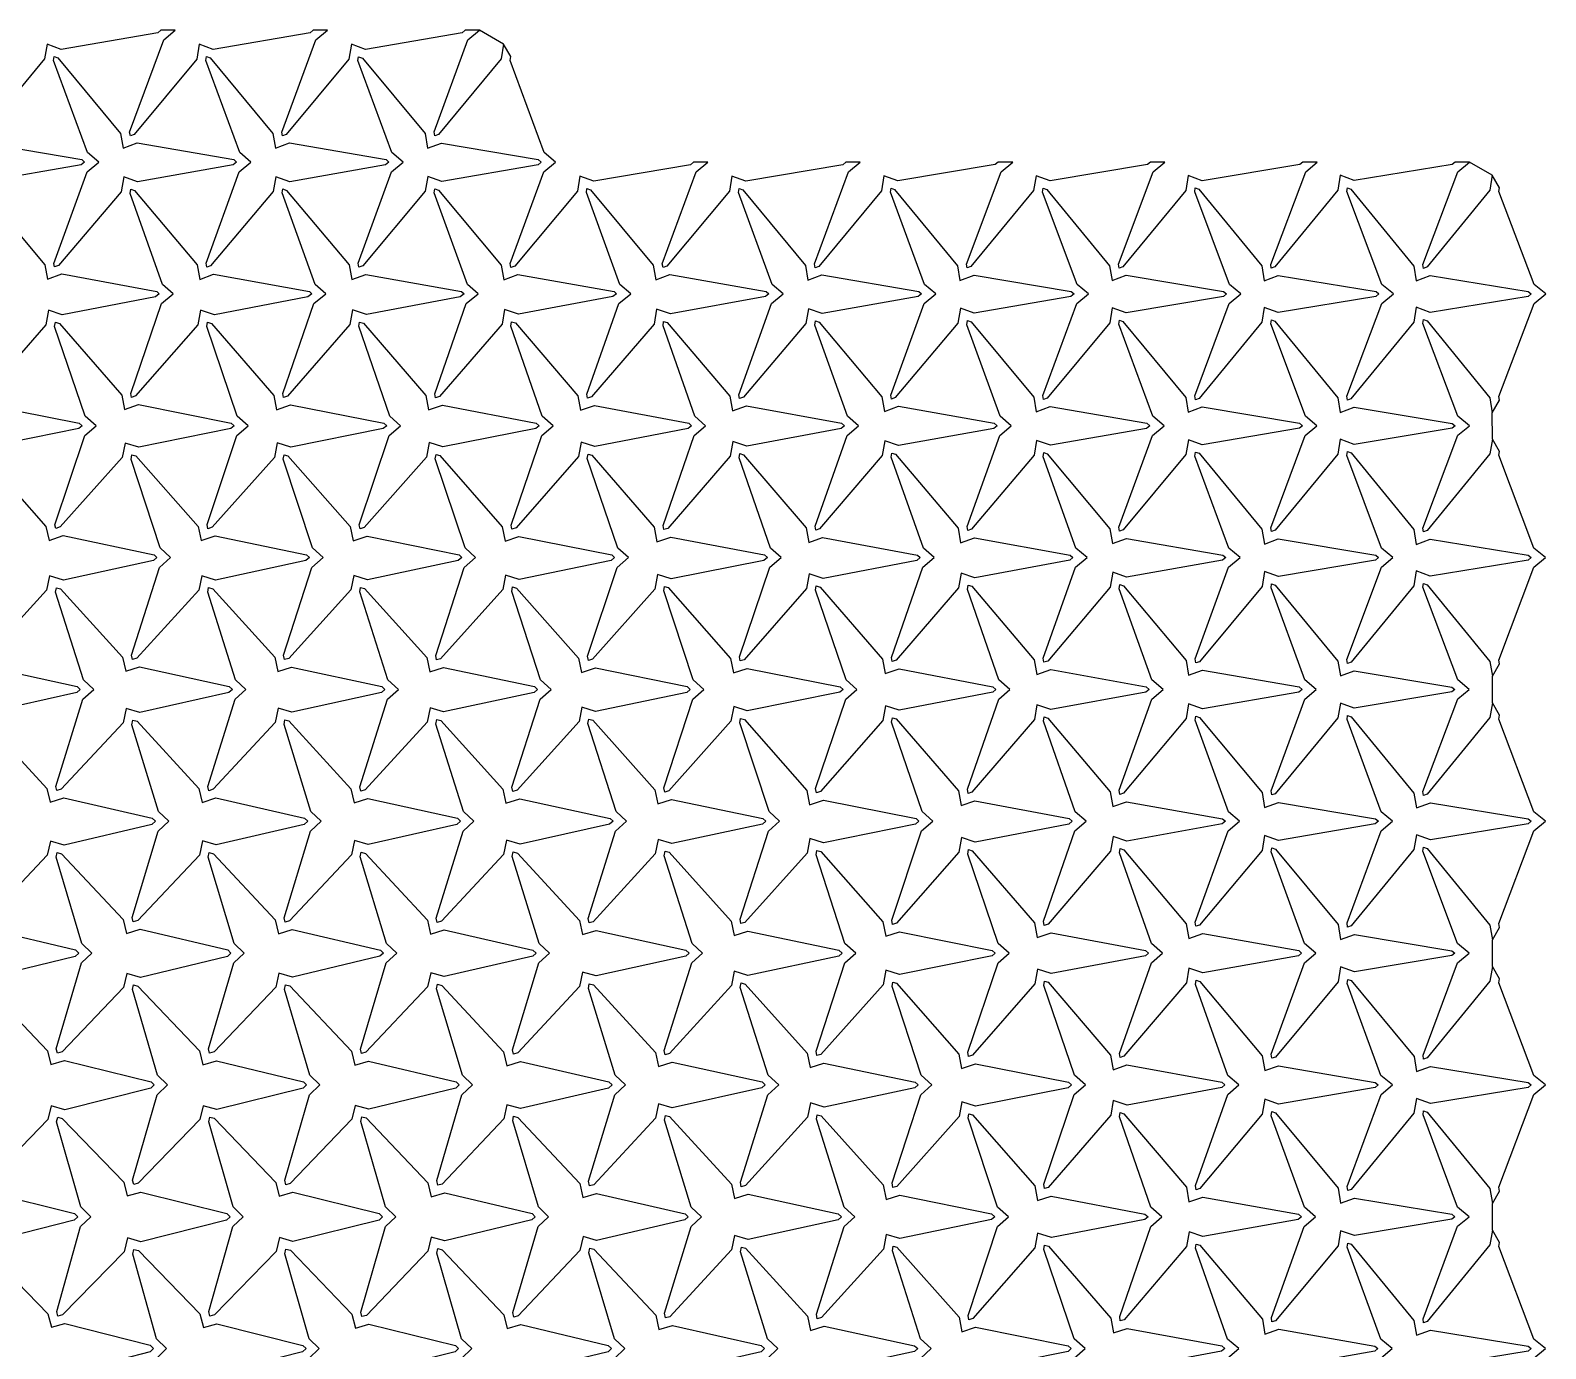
# Model space of a CAD drawing. Extents: x 41 to 151, y 0 to 191.
# Drawn here: x 95.78 to 145.57, y 147.22 to 190.53 of the extents above; entities that cross this region are included whole.
import ezdxf

# ---------------------------------------------------------------- set-up
doc = ezdxf.new("R2010")
doc.units = 0
doc.layers.add('DEFAULT', color=18, linetype='CONTINUOUS')

msp = doc.modelspace()

# ---------------------------------------------------------------- linework, layer by layer
at = {"layer": 'DEFAULT'}
for points in [[(145.178, 146.912), (145.56, 147.225), (145.181, 147.537), (144.034, 150.583), (144.054, 150.708), (143.818, 151.118), (143.819, 151.993), (144.055, 152.402), (144.034, 152.528), (145.179, 155.572), (145.56, 155.885), (145.18, 156.197), (144.034, 159.243), (144.055, 159.368), (143.818, 159.778), (143.818, 160.652), (144.054, 161.061), (144.034, 161.186), (145.181, 164.233), (145.562, 164.545), (145.181, 164.858), (144.033, 167.904), (144.054, 168.03), (143.817, 168.439), (143.816, 169.308), (144.053, 169.718), (144.032, 169.843), (145.184, 172.893), (145.566, 173.205), (145.184, 173.518), (144.032, 176.567), (144.053, 176.692), (143.816, 177.102), (143.815, 177.966), (144.051, 178.377), (144.031, 178.501), (145.186, 181.553), (145.568, 181.866), (145.186, 182.178), (144.031, 185.23), (144.051, 185.354), (143.814, 185.765), (143.068, 186.196), (142.594, 186.196), (142.496, 186.116), (139.276, 185.59), (138.815, 185.763), (138.736, 185.276), (136.671, 182.754), (136.553, 182.71), (136.533, 182.836), (137.682, 185.883), (138.063, 186.196), (137.59, 186.196), (137.491, 186.115), (134.278, 185.586), (133.819, 185.758), (133.739, 185.27), (131.675, 182.76), (131.557, 182.716), (131.536, 182.843), (132.675, 185.883), (133.055, 186.196), (132.583, 186.196), (132.484, 186.115), (129.282, 185.58), (128.823, 185.75), (128.743, 185.263), (126.68, 182.767), (126.559, 182.719), (126.536, 182.843), (127.675, 185.883), (128.055, 186.196), (127.583, 186.196), (127.485, 186.115), (124.282, 185.581), (123.825, 185.747), (123.746, 185.257), (121.685, 182.773), (121.563, 182.728), (121.542, 182.855), (122.663, 185.882), (123.04, 186.196), (122.571, 186.196), (122.471, 186.113), (119.289, 185.57), (118.832, 185.735), (118.751, 185.247), (116.692, 182.783), (116.567, 182.734), (116.543, 182.857), (117.66, 185.882), (118.037, 186.196), (117.568, 186.196), (117.468, 186.113), (114.29, 185.568), (113.833, 185.733), (113.751, 185.247), (111.692, 182.783), (111.569, 182.737), (111.546, 182.865), (112.653, 185.882), (113.033, 186.196), (112.66, 186.509), (111.543, 189.534), (111.565, 189.662), (111.33, 190.068), (110.535, 190.526), (110.066, 190.526), (109.966, 190.443), (106.791, 189.897), (106.331, 190.066), (106.248, 189.583), (104.187, 187.106), (104.065, 187.06), (104.042, 187.185), (105.162, 190.213), (105.54, 190.526), (105.07, 190.526), (104.971, 190.443), (101.789, 189.9), (101.33, 190.068), (101.248, 189.583), (99.188, 187.107), (99.065, 187.06), (99.042, 187.185), (100.162, 190.213), (100.54, 190.526), (100.07, 190.526), (99.971, 190.443), (96.789, 189.9), (96.329, 190.069), (96.247, 189.585), (94.186, 187.105)], [(111.33, 190.068), (111.247, 189.585), (109.186, 187.104), (109.065, 187.061), (109.044, 187.189), (110.158, 190.212), (110.535, 190.526)], [(143.814, 185.765), (143.735, 185.278), (141.67, 182.752), (141.552, 182.707), (141.531, 182.832), (142.686, 185.883), (143.068, 186.196)], [(143.816, 177.102), (143.736, 176.616), (141.671, 174.093), (141.553, 174.05), (141.533, 174.176), (142.682, 177.223), (143.064, 177.535), (142.684, 177.848), (141.532, 180.897), (141.552, 181.023), (141.67, 180.98), (143.735, 178.453), (143.815, 177.966)], [(143.817, 168.439), (143.737, 167.953), (141.673, 165.436), (141.555, 165.392), (141.535, 165.519), (142.678, 168.563), (143.059, 168.875), (142.68, 169.188), (141.534, 172.233), (141.554, 172.36), (141.671, 172.317), (143.736, 169.795), (143.816, 169.308)], [(143.818, 159.778), (143.738, 159.292), (141.674, 156.776), (141.557, 156.735), (141.538, 156.865), (142.672, 159.902), (143.053, 160.215), (142.675, 160.528), (141.536, 163.568), (141.556, 163.697), (141.673, 163.654), (143.738, 161.138), (143.818, 160.652)], [(143.818, 151.118), (143.738, 150.632), (141.673, 148.116), (141.556, 148.074), (141.537, 148.204), (142.673, 151.242), (143.053, 151.555), (142.674, 151.867), (141.537, 154.907), (141.556, 155.035), (141.674, 154.992), (143.738, 152.479), (143.819, 151.993)]]:
    msp.add_lwpolyline(points, dxfattribs=at)
for points in [[(93.829, 186.652), (94.29, 186.823), (97.469, 186.278), (97.561, 186.196), (97.453, 186.112), (94.298, 185.556), (93.845, 185.712), (93.764, 185.222), (91.709, 182.807), (91.58, 182.756), (91.553, 182.879), (92.638, 185.881), (93.023, 186.196), (92.658, 186.509), (91.544, 189.532), (91.565, 189.662), (91.685, 189.619), (93.746, 187.135)], [(98.83, 186.654), (99.291, 186.825), (102.466, 186.279), (102.555, 186.196), (102.444, 186.111), (99.302, 185.549), (98.847, 185.708), (98.764, 185.223), (96.709, 182.806), (96.577, 182.752), (96.549, 182.871), (97.646, 185.882), (98.029, 186.196), (97.66, 186.509), (96.543, 189.534), (96.564, 189.663), (96.685, 189.619), (98.746, 187.135)], [(103.83, 186.653), (104.291, 186.825), (107.467, 186.279), (107.557, 186.196), (107.447, 186.111), (104.301, 185.551), (103.842, 185.717), (103.757, 185.236), (101.699, 182.793), (101.576, 182.749), (101.553, 182.879), (102.638, 185.881), (103.022, 186.196), (102.658, 186.509), (101.544, 189.532), (101.565, 189.662), (101.685, 189.619), (103.746, 187.135)], [(108.831, 186.654), (109.29, 186.823), (112.469, 186.278), (112.564, 186.196), (112.46, 186.112), (109.294, 185.562), (108.838, 185.725), (108.756, 185.238), (106.698, 182.791), (106.574, 182.747), (106.552, 182.877), (107.64, 185.881), (108.024, 186.196), (107.658, 186.509), (106.544, 189.533), (106.566, 189.66), (106.687, 189.615), (108.748, 187.138)], [(96.345, 182.349), (96.809, 182.524), (99.93, 181.952), (100.012, 181.866), (99.89, 181.775), (96.829, 181.176), (96.374, 181.331), (96.283, 180.857), (94.234, 178.512), (94.103, 178.465), (94.075, 178.599), (95.087, 181.549), (95.472, 181.866), (95.123, 182.181), (94.059, 185.168), (94.078, 185.309), (94.195, 185.274), (96.254, 182.819)], [(101.343, 182.345), (101.801, 182.511), (104.946, 181.95), (105.024, 181.866), (104.898, 181.776), (101.825, 181.182), (101.374, 181.332), (101.285, 180.853), (99.237, 178.515), (99.104, 178.467), (99.075, 178.599), (100.087, 181.549), (100.472, 181.866), (100.124, 182.181), (99.059, 185.169), (99.08, 185.306), (99.2, 185.267), (101.258, 182.826)], [(106.341, 182.343), (106.8, 182.509), (109.948, 181.95), (110.028, 181.866), (109.905, 181.777), (106.822, 181.188), (106.369, 181.341), (106.28, 180.862), (104.231, 178.507), (104.099, 178.46), (104.072, 178.592), (105.094, 181.549), (105.486, 181.866), (105.14, 182.18), (104.052, 185.184), (104.075, 185.314), (104.199, 185.269), (106.256, 182.824)], [(111.335, 182.332), (111.795, 182.501), (114.959, 181.949), (115.04, 181.866), (114.919, 181.778), (111.815, 181.199), (111.362, 181.352), (111.276, 180.869), (109.225, 178.499), (109.096, 178.453), (109.069, 178.585), (110.101, 181.55), (110.491, 181.866), (110.142, 182.18), (109.051, 185.186), (109.071, 185.32), (109.191, 185.28), (111.251, 182.813)], [(116.333, 182.328), (116.795, 182.501), (119.958, 181.949), (120.047, 181.866), (119.935, 181.78), (116.807, 181.212), (116.355, 181.365), (116.272, 180.878), (114.219, 178.491), (114.09, 178.443), (114.063, 178.572), (115.114, 181.55), (115.504, 181.866), (115.151, 182.179), (114.047, 185.195), (114.067, 185.327), (114.186, 185.287), (116.247, 182.807)], [(121.329, 182.321), (121.789, 182.491), (124.971, 181.948), (125.061, 181.866), (124.952, 181.781), (121.798, 181.225), (121.345, 181.382), (121.263, 180.893), (119.208, 178.475), (119.081, 178.429), (119.057, 178.558), (120.129, 181.551), (120.513, 181.866), (120.151, 182.179), (119.047, 185.195), (119.066, 185.329), (119.184, 185.289), (121.246, 182.804)], [(126.323, 182.311), (126.785, 182.485), (129.978, 181.947), (130.072, 181.866), (129.968, 181.783), (126.79, 181.238), (126.336, 181.398), (126.256, 180.908), (124.198, 178.461), (124.073, 178.415), (124.05, 178.542), (125.145, 181.552), (125.529, 181.866), (125.162, 182.179), (124.042, 185.206), (124.06, 185.339), (124.177, 185.3), (126.24, 182.793)], [(131.321, 182.307), (131.781, 182.479), (134.987, 181.946), (135.082, 181.866), (134.981, 181.784), (131.784, 181.248), (131.327, 181.413), (131.248, 180.923), (129.187, 178.446), (129.065, 178.401), (129.043, 178.527), (130.16, 181.552), (130.542, 181.866), (130.169, 182.179), (129.039, 185.213), (129.059, 185.342), (129.177, 185.3), (131.24, 182.794)], [(136.317, 182.3), (136.777, 182.473), (139.994, 181.946), (140.091, 181.866), (139.991, 181.785), (136.778, 181.256), (136.32, 181.425), (136.242, 180.935), (134.179, 178.435), (134.059, 178.39), (134.038, 178.516), (135.172, 181.553), (135.554, 181.866), (135.177, 182.178), (134.035, 185.221), (134.055, 185.348), (134.173, 185.306), (136.237, 182.787)], [(141.315, 182.297), (141.776, 182.471), (144.997, 181.946), (145.094, 181.866), (144.996, 181.786), (141.776, 181.26), (141.315, 181.433), (141.236, 180.945), (139.171, 178.424), (139.053, 178.38), (139.033, 178.506), (140.181, 181.553), (140.564, 181.866), (140.184, 182.178), (139.032, 185.227), (139.052, 185.353), (139.17, 185.309), (141.235, 182.784)], [(93.875, 178.07), (94.331, 178.228), (97.386, 177.626), (97.483, 177.535), (97.37, 177.443), (94.339, 176.831), (93.892, 176.971), (93.801, 176.491), (91.76, 174.216), (91.618, 174.162), (91.584, 174.289), (92.566, 177.218), (92.933, 177.535), (92.578, 177.853), (91.579, 180.793), (91.604, 180.933), (91.732, 180.892), (93.781, 178.542)], [(98.876, 178.072), (99.334, 178.231), (102.381, 177.627), (102.479, 177.535), (102.368, 177.443), (99.34, 176.829), (98.892, 176.97), (98.801, 176.492), (96.759, 174.216), (96.617, 174.161), (96.583, 174.287), (97.569, 177.218), (97.937, 177.535), (97.584, 177.852), (96.577, 180.799), (96.603, 180.936), (96.732, 180.893), (98.781, 178.541)], [(103.871, 178.064), (104.328, 178.223), (107.392, 177.626), (107.488, 177.535), (107.375, 177.444), (104.337, 176.835), (103.887, 176.978), (103.796, 176.5), (101.753, 174.207), (101.615, 174.157), (101.584, 174.289), (102.567, 177.218), (102.934, 177.535), (102.579, 177.852), (101.579, 180.794), (101.602, 180.937), (101.727, 180.899), (103.778, 178.535)], [(108.866, 178.056), (109.324, 178.216), (112.401, 177.625), (112.499, 177.535), (112.389, 177.445), (109.33, 176.846), (108.88, 176.991), (108.791, 176.51), (106.746, 174.198), (106.611, 174.149), (106.581, 174.282), (107.573, 177.218), (107.943, 177.535), (107.589, 177.852), (106.574, 180.804), (106.598, 180.944), (106.723, 180.905), (108.774, 178.529)], [(113.859, 178.044), (114.318, 178.208), (117.412, 177.624), (117.507, 177.535), (117.396, 177.446), (114.326, 176.851), (113.874, 177.002), (113.784, 176.523), (111.736, 174.184), (111.604, 174.137), (111.576, 174.27), (112.586, 177.219), (112.956, 177.535), (112.597, 177.852), (111.571, 180.812), (111.592, 180.954), (111.715, 180.916), (113.768, 178.517)], [(118.85, 178.027), (119.309, 178.193), (122.431, 177.622), (122.526, 177.535), (122.418, 177.448), (119.315, 176.868), (118.861, 177.023), (118.774, 176.542), (116.723, 174.166), (116.597, 174.125), (116.573, 174.263), (117.593, 177.219), (117.966, 177.535), (117.607, 177.851), (116.566, 180.822), (116.586, 180.965), (116.706, 180.929), (118.762, 178.504)], [(123.84, 178.011), (124.3, 178.179), (127.448, 177.62), (127.545, 177.535), (127.439, 177.45), (124.305, 176.885), (123.85, 177.043), (123.766, 176.559), (121.711, 174.149), (121.587, 174.108), (121.564, 174.243), (122.613, 177.22), (122.989, 177.535), (122.625, 177.85), (121.558, 180.839), (121.578, 180.979), (121.696, 180.943), (123.754, 178.49)], [(128.831, 177.994), (129.291, 178.165), (132.466, 177.618), (132.561, 177.535), (132.456, 177.452), (129.296, 176.898), (128.841, 177.058), (128.759, 176.571), (126.703, 174.138), (126.578, 174.093), (126.555, 174.224), (127.633, 177.221), (128.01, 177.535), (127.641, 177.85), (126.551, 180.856), (126.57, 180.993), (126.686, 180.956), (128.747, 178.477)], [(133.823, 177.981), (134.284, 178.154), (137.48, 177.617), (137.577, 177.535), (137.476, 177.454), (134.286, 176.914), (133.829, 177.08), (133.749, 176.592), (131.688, 174.117), (131.568, 174.076), (131.548, 174.208), (132.649, 177.222), (133.029, 177.535), (132.658, 177.849), (131.544, 180.872), (131.562, 181.006), (131.679, 180.967), (133.742, 178.466)], [(138.817, 177.97), (139.277, 178.143), (142.494, 177.616), (142.591, 177.535), (142.491, 177.455), (139.278, 176.926), (138.82, 177.096), (138.741, 176.606), (136.678, 174.103), (136.56, 174.061), (136.54, 174.19), (137.667, 177.222), (138.048, 177.535), (137.671, 177.848), (136.538, 180.885), (136.556, 181.016), (136.673, 180.975), (138.737, 178.458)], [(96.392, 173.77), (96.852, 173.931), (99.844, 173.301), (99.939, 173.205), (99.82, 173.108), (96.864, 172.462), (96.413, 172.604), (96.312, 172.14), (94.275, 169.907), (94.135, 169.862), (94.104, 170.003), (95.022, 172.886), (95.386, 173.205), (95.044, 173.524), (94.095, 176.429), (94.118, 176.58), (94.244, 176.546), (96.289, 174.228)], [(101.389, 173.766), (101.847, 173.922), (104.855, 173.299), (104.947, 173.205), (104.826, 173.108), (101.861, 172.466), (101.412, 172.606), (101.313, 172.139), (99.276, 169.908), (99.136, 169.863), (99.104, 170.002), (100.022, 172.886), (100.386, 173.205), (100.044, 173.524), (99.094, 176.43), (99.118, 176.579), (99.245, 176.545), (101.29, 174.229)], [(106.384, 173.757), (106.841, 173.913), (109.866, 173.298), (109.957, 173.205), (109.837, 173.109), (106.856, 172.474), (106.405, 172.617), (106.307, 172.149), (104.268, 169.898), (104.131, 169.855), (104.101, 169.997), (105.028, 172.886), (105.395, 173.205), (105.054, 173.523), (104.09, 176.439), (104.114, 176.586), (104.241, 176.55), (106.287, 174.223)], [(111.376, 173.742), (111.833, 173.9), (114.883, 173.297), (114.976, 173.205), (114.86, 173.112), (111.844, 172.493), (111.395, 172.635), (111.301, 172.16), (109.26, 169.887), (109.126, 169.845), (109.097, 169.988), (110.038, 172.887), (110.408, 173.205), (110.065, 173.523), (109.085, 176.45), (109.108, 176.597), (109.232, 176.562), (111.281, 174.212)], [(116.368, 173.728), (116.822, 173.883), (119.905, 173.294), (119.995, 173.205), (119.877, 173.114), (116.836, 172.506), (116.386, 172.65), (116.295, 172.173), (114.251, 169.875), (114.117, 169.829), (114.088, 169.966), (115.059, 172.887), (115.43, 173.205), (115.08, 173.522), (114.078, 176.465), (114.102, 176.607), (114.228, 176.567), (116.278, 174.206)], [(121.356, 173.708), (121.811, 173.867), (124.926, 173.292), (125.016, 173.205), (124.901, 173.116), (121.824, 172.525), (121.372, 172.675), (121.284, 172.194), (119.236, 169.853), (119.106, 169.812), (119.081, 169.951), (120.075, 172.888), (120.451, 173.205), (120.101, 173.521), (119.069, 176.486), (119.091, 176.625), (119.215, 176.586), (121.269, 174.188)], [(126.346, 173.691), (126.804, 173.855), (129.94, 173.291), (130.036, 173.205), (129.929, 173.119), (126.81, 172.547), (126.359, 172.698), (126.275, 172.211), (124.223, 169.836), (124.096, 169.793), (124.071, 169.928), (125.098, 172.889), (125.476, 173.205), (125.12, 173.52), (124.061, 176.505), (124.082, 176.642), (124.203, 176.603), (126.26, 174.171)], [(131.334, 173.671), (131.792, 173.836), (134.965, 173.288), (135.059, 173.205), (134.953, 173.121), (131.797, 172.566), (131.343, 172.725), (131.261, 172.238), (129.205, 169.81), (129.081, 169.768), (129.059, 169.903), (130.124, 172.89), (130.5, 173.205), (130.134, 173.52), (129.055, 176.518), (129.074, 176.655), (129.193, 176.616), (131.252, 174.157)], [(136.324, 173.653), (136.783, 173.822), (139.983, 173.287), (140.08, 173.205), (139.98, 173.124), (136.784, 172.587), (136.328, 172.751), (136.249, 172.26), (134.189, 169.788), (134.069, 169.747), (134.049, 169.881), (135.146, 172.891), (135.527, 173.205), (135.157, 173.519), (134.044, 176.541), (134.064, 176.673), (134.182, 176.633), (136.244, 174.14)], [(141.317, 173.64), (141.777, 173.813), (144.994, 173.286), (145.092, 173.205), (144.994, 173.125), (141.777, 172.598), (141.317, 172.77), (141.238, 172.282), (139.174, 169.767), (139.057, 169.726), (139.038, 169.857), (140.171, 172.892), (140.551, 173.205), (140.174, 173.518), (139.037, 176.557), (139.056, 176.687), (139.173, 176.645), (141.237, 174.127)], [(123.866, 169.396), (124.322, 169.553), (127.405, 168.964), (127.505, 168.875), (127.398, 168.786), (124.325, 168.193), (123.874, 168.342), (123.785, 167.861), (121.738, 165.526), (121.607, 165.483), (121.581, 165.621), (122.574, 168.558), (122.939, 168.875), (122.581, 169.192), (121.578, 172.136), (121.601, 172.279), (121.725, 172.241), (123.776, 169.872)], [(128.85, 169.367), (129.306, 169.528), (132.437, 168.961), (132.536, 168.875), (132.434, 168.789), (129.307, 168.22), (128.854, 168.376), (128.77, 167.891), (126.717, 165.497), (126.594, 165.459), (126.572, 165.601), (127.595, 168.559), (127.963, 168.875), (127.601, 169.191), (126.569, 172.155), (126.589, 172.299), (126.709, 172.264), (128.764, 169.849)], [(133.835, 169.342), (134.292, 169.507), (137.464, 168.958), (137.562, 168.875), (137.461, 168.792), (134.294, 168.242), (133.837, 168.405), (133.755, 167.918), (131.697, 165.47), (131.577, 165.431), (131.557, 165.569), (132.628, 168.56), (133, 168.875), (132.631, 169.19), (131.556, 172.185), (131.576, 172.322), (131.695, 172.284), (133.754, 169.829)], [(138.821, 169.318), (139.279, 169.486), (142.489, 168.956), (142.587, 168.875), (142.488, 168.794), (139.28, 168.263), (138.823, 168.43), (138.744, 167.939), (136.682, 165.449), (136.565, 165.41), (136.546, 165.543), (137.653, 168.562), (138.031, 168.875), (137.656, 169.189), (136.545, 172.209), (136.563, 172.344), (136.679, 172.305), (138.742, 169.807)], [(93.913, 169.476), (94.365, 169.621), (97.318, 168.973), (97.419, 168.875), (97.304, 168.776), (94.372, 168.118), (93.926, 168.25), (93.826, 167.783), (91.794, 165.604), (91.646, 165.551), (91.609, 165.684), (92.51, 168.555), (92.862, 168.875), (92.516, 169.195), (91.607, 172.072), (91.636, 172.217), (91.773, 172.175), (93.811, 169.939)], [(98.913, 169.477), (99.366, 169.622), (102.316, 168.973), (102.417, 168.875), (102.303, 168.776), (99.373, 168.118), (98.926, 168.251), (98.825, 167.784), (96.793, 165.603), (96.647, 165.552), (96.611, 165.688), (97.507, 168.555), (97.863, 168.875), (97.52, 169.195), (96.605, 172.076), (96.635, 172.219), (96.773, 172.176), (98.811, 169.938)], [(103.908, 169.468), (104.36, 169.613), (107.329, 168.972), (107.428, 168.875), (107.313, 168.777), (104.368, 168.126), (103.922, 168.259), (103.823, 167.789), (101.79, 165.598), (101.646, 165.549), (101.611, 165.688), (102.506, 168.555), (102.861, 168.875), (102.518, 169.195), (101.606, 172.074), (101.634, 172.22), (101.77, 172.18), (103.808, 169.934)], [(108.901, 169.456), (109.353, 169.602), (112.343, 168.971), (112.443, 168.875), (112.33, 168.778), (109.359, 168.139), (108.912, 168.276), (108.815, 167.805), (106.778, 165.582), (106.639, 165.537), (106.607, 165.679), (107.516, 168.555), (107.874, 168.875), (107.53, 169.194), (106.6, 172.086), (106.629, 172.23), (106.763, 172.189), (108.804, 169.925)], [(113.891, 169.438), (114.346, 169.59), (117.357, 168.969), (117.46, 168.875), (117.35, 168.781), (114.349, 168.155), (113.902, 168.293), (113.808, 167.818), (111.769, 165.569), (111.631, 165.524), (111.6, 165.664), (112.531, 168.556), (112.891, 168.875), (112.543, 169.194), (111.595, 172.098), (111.62, 172.245), (111.75, 172.208), (113.794, 169.906)], [(118.879, 169.417), (119.332, 169.569), (122.384, 168.966), (122.484, 168.875), (122.376, 168.783), (119.336, 168.175), (118.888, 168.317), (118.798, 167.837), (116.755, 165.55), (116.621, 165.506), (116.592, 165.645), (117.55, 168.557), (117.91, 168.875), (117.557, 169.193), (116.589, 172.112), (116.613, 172.258), (116.74, 172.222), (118.787, 169.892)], [(96.426, 165.169), (96.881, 165.316), (99.786, 164.647), (99.887, 164.545), (99.77, 164.442), (96.89, 163.761), (96.441, 163.895), (96.334, 163.437), (94.305, 161.289), (94.16, 161.245), (94.125, 161.39), (94.974, 164.223), (95.325, 164.545), (94.989, 164.866), (94.118, 167.715), (94.147, 167.868), (94.283, 167.832), (96.318, 165.622)], [(101.425, 165.167), (101.878, 165.311), (104.792, 164.646), (104.895, 164.545), (104.78, 164.443), (101.885, 163.769), (101.438, 163.9), (101.334, 163.437), (99.305, 161.288), (99.16, 161.244), (99.124, 161.389), (99.975, 164.223), (100.326, 164.545), (99.99, 164.866), (99.118, 167.716), (99.147, 167.868), (99.283, 167.831), (101.318, 165.623)], [(106.416, 165.153), (106.869, 165.296), (109.812, 164.644), (109.91, 164.545), (109.791, 164.444), (106.879, 163.779), (106.431, 163.912), (106.328, 163.448), (104.297, 161.278), (104.154, 161.234), (104.12, 161.38), (104.985, 164.224), (105.335, 164.545), (104.996, 164.866), (104.115, 167.722), (104.143, 167.875), (104.277, 167.84), (106.314, 165.614)], [(111.407, 165.137), (111.86, 165.283), (114.828, 164.642), (114.924, 164.545), (114.806, 164.446), (111.871, 163.79), (111.423, 163.925), (111.322, 163.459), (109.289, 161.267), (109.148, 161.224), (109.116, 161.369), (109.995, 164.224), (110.352, 164.545), (110.014, 164.865), (109.107, 167.74), (109.135, 167.89), (109.268, 167.853), (111.307, 165.601)], [(116.395, 165.116), (116.849, 165.265), (119.85, 164.64), (119.949, 164.545), (119.835, 164.449), (116.857, 163.813), (116.408, 163.952), (116.312, 163.48), (114.274, 161.246), (114.139, 161.207), (114.109, 161.355), (115.009, 164.225), (115.369, 164.545), (115.029, 164.864), (114.101, 167.755), (114.126, 167.905), (114.255, 167.87), (116.298, 165.584)], [(121.38, 165.089), (121.834, 165.242), (124.88, 164.637), (124.976, 164.545), (124.863, 164.452), (121.843, 163.834), (121.394, 163.977), (121.301, 163.501), (119.259, 161.226), (119.126, 161.185), (119.098, 161.329), (120.036, 164.226), (120.398, 164.545), (120.05, 164.863), (119.092, 167.775), (119.114, 167.925), (119.24, 167.891), (121.287, 165.562)], [(126.364, 165.061), (126.816, 165.214), (129.916, 164.633), (130.011, 164.545), (129.9, 164.456), (126.824, 163.864), (126.374, 164.01), (126.287, 163.528), (124.24, 161.199), (124.111, 161.16), (124.086, 161.303), (125.062, 164.227), (125.43, 164.545), (125.078, 164.862), (124.079, 167.803), (124.102, 167.946), (124.227, 167.909), (126.277, 165.544)], [(131.345, 165.029), (131.8, 165.188), (134.949, 164.63), (135.044, 164.545), (134.938, 164.459), (131.805, 163.893), (131.353, 164.048), (131.269, 163.562), (129.216, 161.166), (129.093, 161.128), (129.071, 161.269), (130.097, 164.229), (130.47, 164.545), (130.111, 164.861), (129.065, 167.836), (129.085, 167.975), (129.206, 167.938), (131.262, 165.515)], [(136.33, 165.003), (136.787, 165.168), (139.975, 164.627), (140.07, 164.545), (139.968, 164.462), (136.79, 163.917), (136.334, 164.08), (136.254, 163.591), (134.195, 161.136), (134.076, 161.098), (134.056, 161.235), (135.131, 164.23), (135.509, 164.545), (135.142, 164.859), (134.051, 167.866), (134.071, 168), (134.19, 167.96), (136.25, 165.492)], [(141.318, 164.983), (141.779, 165.155), (144.991, 164.626), (145.089, 164.545), (144.99, 164.465), (141.779, 163.935), (141.319, 164.106), (141.24, 163.618), (139.176, 161.111), (139.061, 161.073), (139.043, 161.207), (140.159, 164.232), (140.54, 164.545), (140.166, 164.858), (139.04, 167.889), (139.059, 168.021), (139.175, 167.982), (141.239, 165.47)], [(93.942, 160.866), (94.391, 161.001), (97.266, 160.319), (97.368, 160.215), (97.25, 160.11), (94.399, 159.416), (93.953, 159.544), (93.844, 159.088), (91.819, 156.978), (91.67, 156.932), (91.632, 157.077), (92.457, 159.893), (92.802, 160.215), (92.469, 160.537), (91.627, 163.365), (91.661, 163.514), (91.804, 163.473), (93.833, 161.321)], [(98.941, 160.865), (99.391, 161.001), (102.266, 160.319), (102.37, 160.215), (102.254, 160.11), (99.397, 159.419), (98.952, 159.546), (98.843, 159.089), (96.819, 156.976), (96.67, 156.931), (96.632, 157.077), (97.458, 159.893), (97.804, 160.215), (97.472, 160.537), (96.626, 163.367), (96.66, 163.516), (96.803, 163.474), (98.832, 161.32)], [(103.935, 160.854), (104.384, 160.991), (107.28, 160.317), (107.382, 160.215), (107.266, 160.111), (104.391, 159.428), (103.946, 159.556), (103.84, 159.095), (101.814, 156.97), (101.667, 156.926), (101.631, 157.074), (102.461, 159.893), (102.806, 160.215), (102.472, 160.537), (101.626, 163.368), (101.657, 163.52), (101.797, 163.482), (103.828, 161.312)], [(108.928, 160.842), (109.378, 160.98), (112.293, 160.316), (112.398, 160.215), (112.286, 160.113), (109.381, 159.444), (108.936, 159.573), (108.833, 159.108), (106.804, 156.957), (106.66, 156.915), (106.626, 157.062), (107.472, 159.893), (107.82, 160.215), (107.485, 160.536), (106.62, 163.38), (106.651, 163.531), (106.79, 163.492), (108.823, 161.302)], [(113.916, 160.822), (114.365, 160.96), (117.318, 160.313), (117.423, 160.215), (117.312, 160.116), (114.368, 159.465), (113.924, 159.594), (113.826, 159.123), (111.794, 156.943), (111.651, 156.899), (111.618, 157.044), (112.49, 159.894), (112.839, 160.215), (112.497, 160.536), (111.615, 163.393), (111.645, 163.542), (111.781, 163.504), (113.817, 161.29)], [(118.901, 160.796), (119.352, 160.94), (122.344, 160.31), (122.448, 160.215), (122.339, 160.119), (119.355, 159.486), (118.907, 159.623), (118.811, 159.15), (116.774, 156.916), (116.637, 156.874), (116.607, 157.02), (117.515, 159.895), (117.867, 160.215), (117.521, 160.535), (116.605, 163.416), (116.632, 163.565), (116.764, 163.528), (118.804, 161.266)], [(123.885, 160.768), (124.336, 160.915), (127.376, 160.307), (127.481, 160.215), (127.377, 160.123), (124.336, 159.516), (123.887, 159.658), (123.797, 159.178), (121.754, 156.889), (121.623, 156.85), (121.596, 156.995), (122.54, 159.896), (122.897, 160.215), (122.544, 160.533), (121.594, 163.439), (121.619, 163.587), (121.748, 163.55), (123.793, 161.243)], [(128.863, 160.73), (129.316, 160.883), (132.417, 160.303), (132.52, 160.215), (132.418, 160.127), (129.315, 159.547), (128.866, 159.694), (128.782, 159.207), (126.733, 156.86), (126.605, 156.819), (126.58, 156.96), (127.575, 159.898), (127.936, 160.215), (127.574, 160.532), (126.581, 163.469), (126.603, 163.615), (126.726, 163.58), (128.777, 161.212)], [(133.843, 160.695), (134.298, 160.855), (137.453, 160.299), (137.55, 160.215), (137.445, 160.13), (134.302, 159.569), (133.848, 159.726), (133.765, 159.24), (131.71, 156.827), (131.586, 156.787), (131.564, 156.923), (132.613, 159.899), (132.981, 160.215), (132.612, 160.53), (131.564, 163.506), (131.584, 163.647), (131.704, 163.611), (133.76, 161.181)], [(138.826, 160.665), (139.282, 160.83), (142.485, 160.296), (142.581, 160.215), (142.481, 160.133), (139.284, 159.597), (138.828, 159.76), (138.75, 159.269), (136.69, 156.799), (136.572, 156.761), (136.553, 156.898), (137.638, 159.901), (138.016, 160.215), (137.646, 160.529), (136.549, 163.539), (136.568, 163.674), (136.686, 163.635), (138.747, 161.157)], [(141.321, 156.326), (141.779, 156.496), (144.99, 155.965), (145.087, 155.885), (144.989, 155.804), (141.78, 155.273), (141.32, 155.444), (141.241, 154.956), (139.177, 152.451), (139.062, 152.414), (139.044, 152.549), (140.158, 155.571), (140.532, 155.885), (140.154, 156.198), (139.046, 159.217), (139.063, 159.353), (139.179, 159.316), (141.242, 156.816)], [(96.453, 156.555), (96.902, 156.688), (99.744, 155.991), (99.849, 155.885), (99.733, 155.778), (96.908, 155.073), (96.461, 155.199), (96.349, 154.747), (94.327, 152.658), (94.178, 152.614), (94.14, 152.764), (94.94, 155.562), (95.281, 155.885), (94.95, 156.208), (94.135, 159.016), (94.17, 159.168), (94.315, 159.129), (96.341, 157.006)], [(101.45, 156.55), (101.898, 156.682), (104.752, 155.99), (104.857, 155.885), (104.742, 155.779), (101.903, 155.08), (101.458, 155.205), (101.348, 154.749), (99.325, 152.656), (99.177, 152.613), (99.139, 152.762), (99.942, 155.562), (100.282, 155.885), (99.952, 156.208), (99.135, 159.017), (99.169, 159.17), (99.313, 159.131), (101.339, 157.003)], [(106.442, 156.536), (106.89, 156.67), (109.768, 155.988), (109.871, 155.885), (109.754, 155.78), (106.897, 155.089), (106.452, 155.216), (106.344, 154.757), (104.319, 152.648), (104.172, 152.605), (104.135, 152.754), (104.95, 155.562), (105.291, 155.885), (104.959, 156.207), (104.132, 159.024), (104.164, 159.178), (104.305, 159.141), (106.334, 156.993)], [(111.431, 156.518), (111.882, 156.656), (114.785, 155.986), (114.891, 155.885), (114.778, 155.782), (111.885, 155.108), (111.44, 155.237), (111.335, 154.775), (109.307, 152.631), (109.164, 152.591), (109.131, 152.743), (109.961, 155.563), (110.307, 155.885), (109.973, 156.207), (109.125, 159.039), (109.156, 159.193), (109.294, 159.157), (111.326, 156.977)], [(116.415, 156.489), (116.865, 156.63), (119.819, 155.983), (119.922, 155.885), (119.81, 155.786), (116.869, 155.133), (116.423, 155.266), (116.323, 154.797), (114.291, 152.609), (114.152, 152.57), (114.121, 152.721), (114.983, 155.564), (115.33, 155.885), (114.99, 156.206), (114.118, 159.055), (114.145, 159.212), (114.278, 159.179), (116.314, 156.955)], [(121.398, 156.46), (121.848, 156.604), (124.852, 155.979), (124.951, 155.885), (124.837, 155.789), (121.856, 155.154), (121.407, 155.293), (121.311, 154.822), (119.273, 152.584), (119.137, 152.544), (119.108, 152.691), (120.013, 155.565), (120.367, 155.885), (120.021, 156.204), (119.104, 159.086), (119.131, 159.236), (119.262, 159.201), (121.303, 156.933)], [(126.378, 156.425), (126.83, 156.576), (129.888, 155.976), (129.989, 155.885), (129.882, 155.794), (126.833, 155.189), (126.385, 155.333), (126.295, 154.852), (124.251, 152.554), (124.122, 152.518), (124.097, 152.667), (125.038, 155.566), (125.4, 155.885), (125.052, 156.203), (124.091, 159.117), (124.114, 159.266), (124.239, 159.232), (126.286, 156.901)], [(131.355, 156.387), (131.811, 156.545), (134.927, 155.972), (135.028, 155.885), (134.925, 155.798), (131.812, 155.223), (131.36, 155.375), (131.276, 154.889), (129.225, 152.518), (129.101, 152.481), (129.079, 152.626), (130.079, 155.568), (130.445, 155.885), (130.085, 156.202), (129.076, 159.149), (129.096, 159.297), (129.216, 159.265), (131.269, 156.868)], [(136.338, 156.357), (136.793, 156.518), (139.962, 155.968), (140.064, 155.885), (139.966, 155.802), (136.791, 155.255), (136.337, 155.415), (136.257, 154.925), (134.199, 152.482), (134.08, 152.446), (134.061, 152.586), (135.12, 155.57), (135.491, 155.885), (135.122, 156.2), (134.06, 159.186), (134.08, 159.324), (134.2, 159.287), (136.257, 156.845)], [(113.932, 152.189), (114.379, 152.322), (117.291, 151.656), (117.395, 151.555), (117.282, 151.453), (114.383, 150.781), (113.938, 150.91), (113.835, 150.445), (111.806, 148.3), (111.663, 148.259), (111.629, 148.41), (112.464, 151.233), (112.807, 151.555), (112.47, 151.877), (111.627, 154.705), (111.659, 154.858), (111.798, 154.821), (113.829, 152.653)], [(118.915, 152.159), (119.364, 152.298), (122.32, 151.652), (122.426, 151.555), (122.316, 151.457), (119.366, 150.807), (118.92, 150.941), (118.821, 150.471), (116.788, 148.274), (116.65, 148.236), (116.619, 148.387), (117.487, 151.234), (117.836, 151.555), (117.495, 151.875), (116.616, 154.73), (116.644, 154.883), (116.779, 154.847), (118.815, 152.626)], [(123.897, 152.128), (124.345, 152.269), (127.358, 151.648), (127.464, 151.555), (127.359, 151.461), (124.345, 150.841), (123.899, 150.977), (123.808, 150.497), (121.769, 148.248), (121.634, 148.209), (121.606, 148.356), (122.518, 151.235), (122.871, 151.555), (122.522, 151.874), (121.604, 154.758), (121.631, 154.906), (121.763, 154.869), (123.804, 152.604)], [(128.872, 152.086), (129.323, 152.234), (132.402, 151.644), (132.503, 151.555), (132.397, 151.465), (129.326, 150.871), (128.876, 151.018), (128.788, 150.536), (126.741, 148.21), (126.613, 148.172), (126.588, 148.316), (127.558, 151.237), (127.915, 151.555), (127.557, 151.873), (126.588, 154.792), (126.611, 154.94), (126.737, 154.905), (128.784, 152.567)], [(133.848, 152.044), (134.301, 152.2), (137.446, 151.64), (137.543, 151.555), (137.438, 151.469), (134.305, 150.903), (133.851, 151.06), (133.767, 150.575), (131.713, 148.172), (131.592, 148.137), (131.572, 148.281), (132.594, 151.238), (132.961, 151.555), (132.599, 151.871), (131.57, 154.833), (131.59, 154.976), (131.711, 154.941), (133.766, 152.531)], [(138.827, 152.006), (139.282, 152.171), (142.483, 151.636), (142.581, 151.555), (142.482, 151.473), (139.283, 150.938), (138.829, 151.099), (138.752, 150.605), (136.692, 148.142), (136.574, 148.105), (136.556, 148.244), (137.632, 151.24), (138.008, 151.555), (137.639, 151.869), (136.552, 154.872), (136.571, 155.01), (136.688, 154.974), (138.748, 152.498)], [(93.962, 152.241), (94.409, 152.369), (97.23, 151.662), (97.335, 151.555), (97.218, 151.446), (94.415, 150.731), (93.97, 150.855), (93.855, 150.406), (91.835, 148.339), (91.683, 148.294), (91.644, 148.443), (92.431, 151.231), (92.767, 151.555), (92.437, 151.878), (91.641, 154.672), (91.678, 154.824), (91.826, 154.783), (93.849, 152.691)], [(98.961, 152.239), (99.408, 152.367), (102.233, 151.662), (102.34, 151.555), (102.226, 151.447), (99.411, 150.737), (98.968, 150.859), (98.856, 150.405), (96.836, 148.339), (96.684, 148.296), (96.645, 148.447), (97.427, 151.231), (97.766, 151.555), (97.439, 151.878), (96.64, 154.674), (96.677, 154.826), (96.825, 154.784), (98.848, 152.69)], [(103.955, 152.23), (104.403, 152.359), (107.242, 151.661), (107.351, 151.555), (107.238, 151.448), (104.405, 150.747), (103.961, 150.87), (103.851, 150.414), (101.829, 148.33), (101.68, 148.288), (101.642, 148.439), (102.435, 151.231), (102.772, 151.555), (102.441, 151.878), (101.639, 154.677), (101.674, 154.83), (101.82, 154.792), (103.844, 152.682)], [(108.946, 152.214), (109.393, 152.343), (112.263, 151.659), (112.371, 151.555), (112.258, 151.45), (109.395, 150.762), (108.951, 150.887), (108.844, 150.427), (106.819, 148.317), (106.673, 148.276), (106.637, 148.428), (107.446, 151.232), (107.784, 151.555), (107.45, 151.877), (106.635, 154.686), (106.669, 154.84), (106.812, 154.801), (108.839, 152.673)], [(96.47, 147.925), (96.917, 148.051), (99.715, 147.334), (99.826, 147.225), (99.713, 147.115), (96.918, 146.397), (96.472, 146.52), (96.358, 146.071), (94.338, 144.013), (94.187, 143.971), (94.148, 144.122), (94.921, 146.901), (95.255, 147.225), (94.926, 147.548), (94.146, 150.331), (94.184, 150.483), (94.334, 150.442), (96.355, 148.372)], [(101.464, 147.915), (101.911, 148.042), (104.727, 147.333), (104.836, 147.225), (104.722, 147.116), (101.913, 146.404), (101.469, 146.527), (101.355, 146.075), (99.335, 144.009), (99.186, 143.968), (99.147, 144.121), (99.923, 146.901), (100.255, 147.225), (99.925, 147.548), (99.146, 150.33), (99.183, 150.486), (99.329, 150.448), (101.351, 148.366)], [(106.457, 147.901), (106.903, 148.029), (109.743, 147.331), (109.851, 147.225), (109.737, 147.118), (106.906, 146.415), (106.462, 146.539), (106.351, 146.083), (104.33, 144.001), (104.181, 143.96), (104.144, 144.113), (104.931, 146.901), (105.266, 147.225), (104.935, 147.548), (104.142, 150.341), (104.177, 150.496), (104.322, 150.458), (106.346, 148.356)], [(111.445, 147.882), (111.892, 148.012), (114.764, 147.328), (114.872, 147.225), (114.761, 147.12), (111.894, 146.434), (111.448, 146.562), (111.341, 146.103), (109.316, 143.982), (109.172, 143.944), (109.138, 144.099), (109.945, 146.902), (110.283, 147.225), (109.95, 147.547), (109.135, 150.356), (109.168, 150.511), (109.31, 150.474), (111.338, 148.34)], [(116.429, 147.855), (116.877, 147.988), (119.795, 147.325), (119.901, 147.225), (119.79, 147.124), (116.88, 146.457), (116.435, 146.586), (116.332, 146.12), (114.303, 143.965), (114.161, 143.925), (114.128, 144.077), (114.967, 146.903), (115.309, 147.225), (114.97, 147.546), (114.127, 150.376), (114.157, 150.53), (114.296, 150.494), (116.327, 148.319)], [(121.411, 147.823), (121.86, 147.963), (124.828, 147.322), (124.934, 147.225), (124.826, 147.127), (121.862, 146.485), (121.414, 146.622), (121.315, 146.152), (119.279, 143.933), (119.145, 143.897), (119.116, 144.05), (119.994, 146.904), (120.342, 147.225), (119.999, 147.545), (119.114, 150.404), (119.142, 150.557), (119.276, 150.521), (121.313, 148.292)], [(126.386, 147.78), (126.837, 147.926), (129.874, 147.317), (129.978, 147.225), (129.873, 147.132), (126.838, 146.522), (126.39, 146.663), (126.299, 146.184), (124.257, 143.901), (124.127, 143.866), (124.102, 144.017), (125.027, 146.905), (125.38, 147.225), (125.029, 147.544), (124.101, 150.434), (124.124, 150.588), (124.25, 150.556), (126.294, 148.256)], [(131.363, 147.739), (131.813, 147.889), (134.922, 147.312), (135.023, 147.225), (134.92, 147.137), (131.814, 146.559), (131.366, 146.705), (131.282, 146.217), (129.233, 143.869), (129.106, 143.831), (129.082, 143.974), (130.071, 146.907), (130.432, 147.225), (130.073, 147.542), (129.082, 150.477), (129.104, 150.623), (129.228, 150.588), (131.278, 148.225)], [(136.341, 147.702), (136.795, 147.86), (139.958, 147.308), (140.058, 147.225), (139.957, 147.141), (136.796, 146.588), (136.342, 146.746), (136.261, 146.256), (134.205, 143.83), (134.084, 143.792), (134.063, 143.931), (135.115, 146.909), (135.485, 147.225), (135.117, 147.54), (134.062, 150.521), (134.083, 150.659), (134.204, 150.621), (136.26, 148.191)], [(141.32, 147.665), (141.779, 147.835), (144.99, 147.305), (145.087, 147.225), (144.987, 147.144), (141.781, 146.612), (141.322, 146.781), (141.243, 146.292), (139.18, 143.795), (139.065, 143.759), (139.047, 143.896), (140.15, 146.911), (140.525, 147.225), (140.15, 147.538), (139.047, 150.553), (139.064, 150.692), (139.178, 150.657), (141.241, 148.154)]]:
    msp.add_lwpolyline(points, close=True, dxfattribs=at)

doc.saveas('drawing.dxf')
